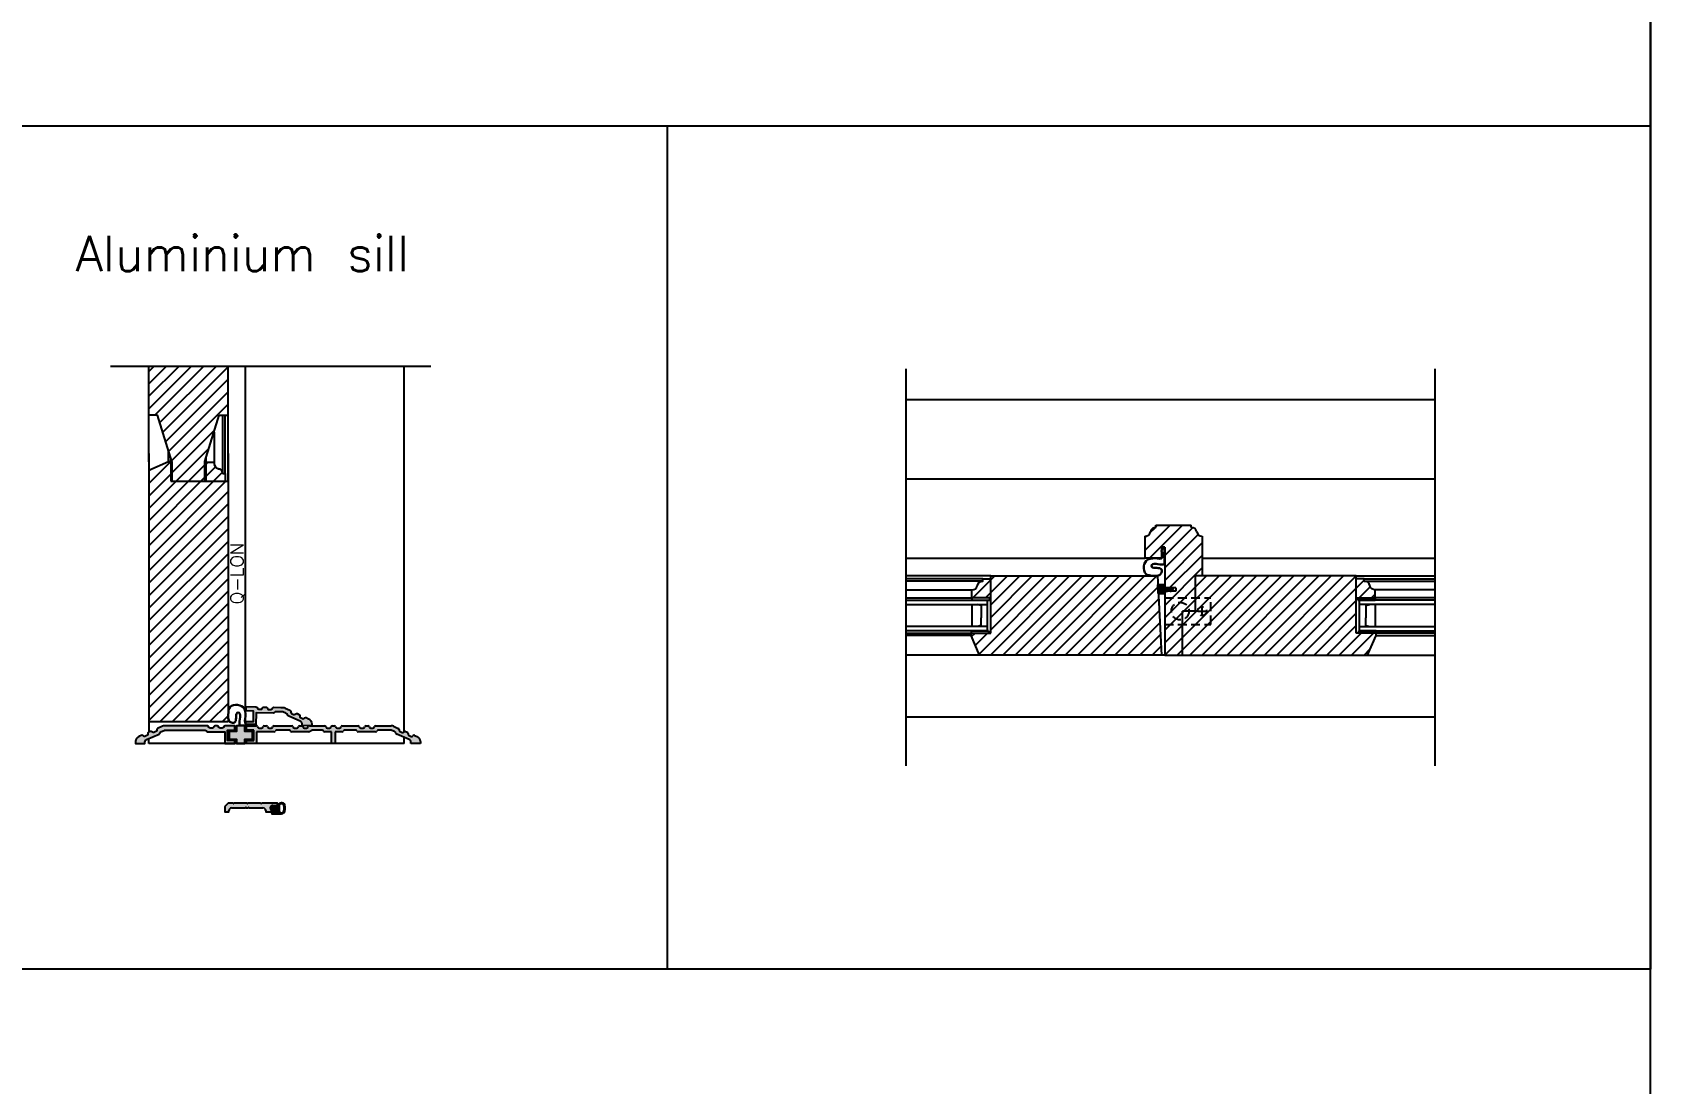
# Model space of a CAD drawing. Header units: inches. Extents: x 1985 to 11287, y 379 to 4336.
# Drawn here: x 7639.81 to 7685.75, y 4063.91 to 4093.73 of the extents above; entities that cross this region are included whole.
import ezdxf

# ---------------------------------------------------------------- set-up
doc = ezdxf.new("R2010")
doc.units = ezdxf.units.IN
doc.header["$MEASUREMENT"] = 0
doc.linetypes.add('HIDDEN', pattern=[0.375, 0.25, -0.125])
doc.layers.get('0').update_dxf_attribs({"linetype": 'CONTINUOUS'})
for name, color, linetype in [('alum. sill 99', 1, 'CONTINUOUS'), ('DES', 7, 'CONTINUOUS'), ('detail 99', 30, 'CONTINUOUS'), ('glass 99', 6, 'CONTINUOUS'), ('glazing tape 99', 7, 'CONTINUOUS'), ('hardware 99', 94, 'CONTINUOUS'), ('hatch 99', 1, 'CONTINUOUS'), ('separation 99', 3, 'CONTINUOUS'), ('weatherstripping 99', 5, 'CONTINUOUS'), ('wood detail 99', 7, 'CONTINUOUS')]:
    doc.layers.add(name, color=color, linetype=linetype)
doc.styles.get("Standard").update_dxf_attribs({"font": 'txt.shx', "width": 0.8})
pattern_1 = [(45, (3330.23896, -147.57326), (-0.176776695, 0.176776695), [])]

# ---------------------------------------------------------------- blocks, each defined once
blk = doc.blocks.new('*X925')
at = {"color": 0}
for p, q in [((6.5, 7.65), (6.5, 7.65)), ((6.5125, 7.675), (6.5125, 7.675)), ((6.5125, 7.625), (6.5125, 7.625)), ((6.5125, 7.525), (6.5125, 7.525)), ((6.525, 7.7), (6.525, 7.7)), ((6.525, 7.65), (6.525, 7.65)), ((6.5375, 7.675), (6.5375, 7.675)), ((6.5375, 7.625), (6.5375, 7.625)), ((6.5375, 7.525), (6.5375, 7.525)), ((6.55, 7.7), (6.55, 7.7)), ((6.55, 7.65), (6.55, 7.65)), ((6.5625, 7.675), (6.5625, 7.675)), ((6.5625, 7.625), (6.5625, 7.625)), ((6.5625, 7.525), (6.5625, 7.525)), ((6.575, 7.7), (6.575, 7.7)), ((6.575, 7.65), (6.575, 7.65)), ((6.5875, 7.675), (6.5875, 7.675)), ((6.5875, 7.625), (6.5875, 7.625)), ((6.5875, 7.525), (6.5875, 7.525)), ((6.6, 7.7), (6.6, 7.7)), ((6.6, 7.65), (6.6, 7.65)), ((6.6125, 7.675), (6.6125, 7.675)), ((6.6125, 7.625), (6.6125, 7.625)), ((6.6125, 7.525), (6.6125, 7.525)), ((6.625, 7.65), (6.625, 7.65)), ((6.6375, 7.675), (6.6375, 7.675)), ((6.6375, 7.525), (6.6375, 7.525)), ((6.65, 7.65), (6.65, 7.65)), ((6.6625, 7.675), (6.6625, 7.675)), ((6.6625, 7.525), (6.6625, 7.525)), ((6.675, 7.7), (6.675, 7.7)), ((6.675, 7.65), (6.675, 7.65)), ((6.6875, 7.725), (6.6875, 7.725)), ((6.6875, 7.675), (6.6875, 7.675)), ((6.6875, 7.625), (6.6875, 7.625)), ((6.6875, 7.525), (6.6875, 7.525)), ((6.7, 7.75), (6.7, 7.75)), ((6.7, 7.7), (6.7, 7.7)), ((6.7, 7.65), (6.7, 7.65)), ((6.7, 7.6), (6.7, 7.6)), ((6.7, 7.55), (6.7, 7.55)), ((6.7125, 7.725), (6.7125, 7.725)), ((6.7125, 7.675), (6.7125, 7.675)), ((6.7125, 7.625), (6.7125, 7.625)), ((6.7125, 7.575), (6.7125, 7.575)), ((6.7125, 7.525), (6.7125, 7.525)), ((6.725, 7.75), (6.725, 7.75)), ((6.725, 7.55), (6.725, 7.55)), ((6.7375, 7.775), (6.7375, 7.775)), ((6.7375, 7.525), (6.7375, 7.525)), ((6.75, 7.8), (6.75, 7.8)), ((6.7625, 7.525), (6.7625, 7.525)), ((6.775, 7.8), (6.775, 7.8)), ((6.7875, 7.525), (6.7875, 7.525)), ((6.8, 7.8), (6.8, 7.8)), ((6.8125, 7.775), (6.8125, 7.775)), ((6.8125, 7.525), (6.8125, 7.525)), ((6.825, 7.55), (6.825, 7.55)), ((6.8375, 7.775), (6.8375, 7.775)), ((6.85, 7.75), (6.85, 7.75)), ((6.85, 7.55), (6.85, 7.55)), ((6.8625, 7.725), (6.8625, 7.725)), ((6.8625, 7.675), (6.8625, 7.675)), ((6.8625, 7.625), (6.8625, 7.625)), ((6.8625, 7.575), (6.8625, 7.575)), ((6.875, 7.7), (6.875, 7.7)), ((6.875, 7.65), (6.875, 7.65)), ((6.875, 7.6), (6.875, 7.6))]:
    blk.add_line(p, q, dxfattribs=at)
blk = doc.blocks.new('Vinyl')
at = {"layer": 'DES'}
for p, q in [((0.056, 0.056), (0.111, 0.056)), ((0.208, 0.086), (0.196, 0.058)), ((0.227, 0.049), (0.227, -0.062)), ((0.359, 0.049), (0.359, -0.062)), ((0.386, 0.049), (0.386, -0.062)), ((0.016, -0.138), (0.016, -0.145)), ((0.026, -0.128), (0.17, -0.128)), ((0.026, -0.155), (0.293, -0.155)), ((0.056, -0.056), (0.111, -0.056)), ((0.2, -0.079), (0.2, -0.098))]:
    blk.add_line(p, q, dxfattribs=at)
for centre, radius, start, end in [((0.056, 0), 0.0565, 90, 270), ((0.111, 0.047), 0.01, 14.078, 90), ((0.147, 0.056), 0.027, 194.078, 252.4398), ((0.15, 0.079), 0.05, 257.1193, 336.4036), ((0.293, 0.049), 0.093, 0, 156.4036), ((0.293, 0.049), 0.066, 0, 180), ((0.026, -0.138), 0.01, 90, 180), ((0.026, -0.145), 0.01, 180, 270), ((0.111, -0.046), 0.01, 270, 345.922), ((0.147, -0.055), 0.027, 87.3026, 165.922), ((0.15, -0.079), 0.05, 0, 91.9821), ((0.17, -0.098), 0.03, 270, 0), ((0.293, -0.062), 0.066, 180, 0), ((0.293, -0.062), 0.093, 270, 0)]:
    blk.add_arc(centre, radius, start, end, dxfattribs=at)
blk.add_blockref('*X925', (-6.491, -7.667), dxfattribs=at)
blk = doc.blocks.new('17V')
at = {"layer": 'alum. sill 99'}
blk.add_hatch(color=256, dxfattribs=at).paths.add_polyline_path([(1.027, 0.114, -0.414214), (1.105, 0.035), (1.105, 0.01, 0.414214), (1.115, 0), (1.43, 0, 0.414214), (1.44, 0.01), (1.44, 0.039, 0.198912), (1.437, 0.046), (1.417, 0.065, 0.668179), (1.4, 0.058), (1.4, 0.039), (1.303, 0.039, -1), (1.303, 0.183), (1.4, 0.183), (1.4, 0.164, 0.668179), (1.417, 0.157), (1.437, 0.177, 0.198912), (1.44, 0.184), (1.44, 0.24, 0.414214), (1.43, 0.25), (0.998, 0.25, 0.198912), (0.991, 0.247), (0.981, 0.237, -0.414214), (0.97, 0.237), (0.96, 0.247, 0.198912), (0.953, 0.25), (0.604, 0.25, 0.198912), (0.598, 0.247), (0.588, 0.237, -0.414214), (0.577, 0.237), (0.567, 0.247, 0.198912), (0.56, 0.25), (0.211, 0.25, 0.198912), (0.204, 0.247), (0.194, 0.237, -0.414214), (0.183, 0.237), (0.173, 0.247, 0.198912), (0.167, 0.25), (0.043, 0.25, 0.198912), (0.036, 0.247), (-0.056, 0.155, 0.198912), (-0.059, 0.148), (-0.059, 0.01, 0.414214), (-0.049, 0), (0.049, 0, 0.414214), (0.059, 0.01), (0.059, 0.035, -0.414214), (0.138, 0.114), (0.528, 0.114, 0.341999), (0.535, 0.12, -0.774597), (0.55, 0.12, 0.341999), (0.558, 0.114), (0.606, 0.114, 0.341999), (0.614, 0.12, -0.774597), (0.629, 0.12, 0.341999), (0.637, 0.114)])
at = {"layer": 'weatherstripping 99'}
h = blk.add_hatch(color=256, dxfattribs=at)
h.paths.add_polyline_path([(1.456, 0.029), (1.456, 0.008, -0.414214), (1.425, -0.023), (1.274, -0.023, 0.414214), (1.263, -0.034), (1.263, -0.041, 0.414214), (1.274, -0.052), (1.554, -0.052, 0.414214), (1.651, 0.046), (1.651, 0.162, 0.812704), (1.464, 0.201), (1.452, 0.172, -0.360438), (1.392, 0.142, -0.260302), (1.373, 0.162, 0.343947), (1.363, 0.17), (1.306, 0.17, 1), (1.306, 0.052), (1.363, 0.052, 0.343947), (1.373, 0.06, -0.357163), (1.402, 0.081, -0.424383)])
h.paths.add_polyline_path([(1.484, 0.162, -1), (1.623, 0.162), (1.623, 0.046, -1), (1.484, 0.046)], flags=16)
at = {"layer": 'alum. sill 99'}
for p, q in [((-0.059, 0.148), (-0.059, 0.01)), ((0.036, 0.247), (-0.056, 0.155)), ((0.036, 0.247), (-0.056, 0.155)), ((-0.049, 0), (0.049, 0)), ((0.167, 0.25), (0.043, 0.25)), ((0.059, 0.01), (0.059, 0.035)), ((0.059, 0.01), (0.059, 0.035)), ((0.138, 0.114), (0.527, 0.114)), ((0.183, 0.237), (0.173, 0.247)), ((0.204, 0.247), (0.194, 0.237)), ((0.56, 0.25), (0.211, 0.25)), ((0.559, 0.114), (0.606, 0.114)), ((0.577, 0.237), (0.567, 0.247)), ((0.577, 0.237), (0.567, 0.247)), ((0.598, 0.247), (0.588, 0.237)), ((0.953, 0.25), (0.604, 0.25)), ((0.637, 0.114), (1.026, 0.114)), ((0.97, 0.237), (0.96, 0.247)), ((0.991, 0.247), (0.981, 0.237)), ((0.991, 0.247), (0.981, 0.237)), ((1.43, 0.25), (0.998, 0.25)), ((1.43, 0.25), (0.998, 0.25)), ((1.105, 0.035), (1.105, 0.01)), ((1.115, 0), (1.43, 0)), ((1.303, 0.183), (1.4, 0.183)), ((1.4, 0.039), (1.303, 0.039)), ((1.4, 0.183), (1.4, 0.164)), ((1.4, 0.058), (1.4, 0.039)), ((1.4, 0.058), (1.4, 0.039)), ((1.417, 0.157), (1.437, 0.177)), ((1.417, 0.157), (1.437, 0.177)), ((1.437, 0.046), (1.417, 0.065)), ((1.437, 0.046), (1.417, 0.065)), ((1.44, 0.184), (1.44, 0.24)), ((1.44, 0.184), (1.44, 0.24)), ((1.44, 0.01), (1.44, 0.038))]:
    blk.add_line(p, q, dxfattribs=at)
for centre, radius, start, end in [((-0.049, 0.148), 0.00984, 135, 180), ((-0.049, 0.01), 0.00983, 180, 270), ((0.043, 0.24), 0.00983, 90, 135), ((0.043, 0.24), 0.00983, 90, 135), ((0.049, 0.01), 0.00983, 270, 0), ((0.049, 0.01), 0.00983, 270, 0), ((0.138, 0.035), 0.0787, 90, 180), ((0.167, 0.24), 0.00983, 45, 90), ((0.189, 0.243), 0.00787, 225, 315), ((0.211, 0.24), 0.00983, 90, 135), ((0.528, 0.122), 0.00787, 270, 345.5225), ((0.543, 0.118), 0.00787, 14.4775, 165.5225), ((0.543, 0.118), 0.00787, 14.4775, 165.5225), ((0.558, 0.122), 0.00787, 194.4775, 270), ((0.558, 0.122), 0.00787, 194.4775, 270), ((0.56, 0.24), 0.00984, 45, 90), ((0.56, 0.24), 0.00984, 45, 90), ((0.582, 0.243), 0.00787, 225, 315), ((0.582, 0.243), 0.00787, 225, 315), ((0.604, 0.24), 0.00983, 90, 135), ((0.606, 0.122), 0.00787, 270, 345.5225), ((0.622, 0.118), 0.00787, 14.4775, 165.5225), ((0.637, 0.122), 0.00787, 194.4775, 270), ((0.637, 0.122), 0.00787, 194.4775, 270), ((0.953, 0.24), 0.00983, 45, 90), ((0.976, 0.243), 0.00787, 225, 315), ((0.976, 0.243), 0.00787, 225, 315), ((0.998, 0.24), 0.00983, 90, 135), ((0.998, 0.24), 0.00983, 90, 135), ((1.027, 0.035), 0.0787, 0, 90), ((1.115, 0.01), 0.00983, 180, 270), ((1.303, 0.111), 0.0718, 90, 270), ((1.41, 0.164), 0.00983, 180, 315), ((1.41, 0.164), 0.00983, 180, 315), ((1.41, 0.058), 0.00983, 45, 180), ((1.41, 0.058), 0.00983, 45, 180), ((1.43, 0.24), 0.00983, 0, 90), ((1.43, 0.01), 0.00983, 270, 0), ((1.43, 0.184), 0.00983, 315, 0), ((1.43, 0.039), 0.00984, 0, 45)]:
    blk.add_arc(centre, radius, start, end, dxfattribs=at)
at = {"layer": 'weatherstripping 99', "color": 5, "lineweight": 30, "xscale": 1.047742948815361, "yscale": 1.047742948815361, "zscale": 1.047742948815361}
blk.add_blockref('Vinyl', (1.247, 0.111), dxfattribs=at)

msp = doc.modelspace()

# ---------------------------------------------------------------- hatches: boundary and pattern name
at = {"layer": 'alum. sill 99'}
h = msp.add_hatch(color=256, dxfattribs=at)
edge = h.paths.add_edge_path()
edge.add_arc((7646.924537, 4074.41284), 0.03937, 65.195431, 88.5354001, ccw=False)
edge.add_line((7646.941054, 4074.448578), (7647.012958, 4074.415347))
edge.add_arc((7646.979925, 4074.343871), 0.07874, 17.8932972, 65.195431, ccw=False)
edge.add_line((7647.054856, 4074.368063), (7647.057061, 4074.361233))
edge.add_arc((7647.094527, 4074.37333), 0.03937, 197.8932972, 245.195431)
edge.add_line((7647.07801, 4074.337592), (7647.429625, 4074.175089))
edge.add_arc((7647.396591, 4074.103613), 0.07874, -1.4645999, 65.195431, ccw=False)
edge.add_line((7647.475306, 4074.101601), (7647.474293, 4074.061993))
edge.add_line((7647.474293, 4074.061993), (7647.743191, 4074.055118))
edge.add_line((7647.743191, 4074.055118), (7647.744569, 4074.109017))
edge.add_arc((7647.58714, 4074.113043), 0.15748, 358.5354001, 425.195431)
edge.add_line((7647.653207, 4074.255994), (7647.583751, 4074.288094))
edge.add_arc((7647.567234, 4074.252356), 0.03937, 65.195431, 128.7122631)
edge.add_line((7647.542612, 4074.283077), (7647.523621, 4074.267855))
edge.add_arc((7647.498998, 4074.298575), 0.03937, 245.195431, 308.7122631, ccw=False)
edge.add_line((7647.482481, 4074.262837), (7647.426399, 4074.288757))
edge.add_arc((7647.442915, 4074.324495), 0.03937, 181.678599, 245.195431, ccw=False)
edge.add_line((7647.403562, 4074.323342), (7647.402849, 4074.34767))
edge.add_arc((7647.363496, 4074.346516), 0.03937, 1.678599, 65.195431)
edge.add_line((7647.380013, 4074.382254), (7647.329636, 4074.405536))
edge.add_arc((7647.31312, 4074.369798), 0.03937, 65.195431, 128.7122631)
edge.add_line((7647.288497, 4074.400519), (7647.269506, 4074.385297))
edge.add_arc((7647.244884, 4074.416017), 0.03937, 245.195431, 308.7122631, ccw=False)
edge.add_line((7647.228367, 4074.380279), (7647.172284, 4074.406199))
edge.add_arc((7647.188801, 4074.441937), 0.03937, 181.678599, 245.195431, ccw=False)
edge.add_line((7647.149447, 4074.440784), (7647.148734, 4074.465112))
edge.add_arc((7647.109381, 4074.463958), 0.03937, 1.678599, 65.195431)
edge.add_line((7647.125898, 4074.499696), (7646.991959, 4074.561598))
edge.add_arc((7646.925892, 4074.418646), 0.15748, 65.195431, 88.5354001)
edge.add_line((7646.929917, 4074.576075), (7646.869379, 4074.577623))
edge.add_line((7646.869379, 4074.577623), (7646.665176, 4074.582844))
edge.add_arc((7646.66417, 4074.543487), 0.03937, 88.5354001, 152.0522322)
edge.add_line((7646.629391, 4074.561938), (7646.617984, 4074.540438))
edge.add_arc((7646.583206, 4074.558889), 0.03937, 268.5354001, 332.0522322, ccw=False)
edge.add_line((7646.5822, 4074.519532), (7646.520437, 4074.521111))
edge.add_arc((7646.521443, 4074.560469), 0.03937, 205.0185681, 268.5354001, ccw=False)
edge.add_line((7646.485767, 4074.543818), (7646.475474, 4074.565873))
edge.add_arc((7646.439798, 4074.549223), 0.03937, 25.0185681, 88.5354001)
edge.add_line((7646.440805, 4074.58858), (7646.385327, 4074.589999))
edge.add_arc((7646.38432, 4074.550642), 0.03937, 88.5354001, 152.0522322)
edge.add_line((7646.349542, 4074.569093), (7646.338135, 4074.547593))
edge.add_arc((7646.303356, 4074.566044), 0.03937, 268.5354001, 332.0522322, ccw=False)
edge.add_line((7646.30235, 4074.526687), (7646.240588, 4074.528266))
edge.add_arc((7646.241594, 4074.567624), 0.03937, 205.0185681, 268.5354001, ccw=False)
edge.add_line((7646.205918, 4074.550974), (7646.195625, 4074.573028))
edge.add_arc((7646.159949, 4074.556378), 0.03937, 25.0185681, 88.5354001)
edge.add_line((7646.160955, 4074.595736), (7645.882567, 4074.602853))
edge.add_line((7645.882567, 4074.602853), (7645.879399, 4074.478945))
edge.add_line((7645.879399, 4074.478945), (7646.094099, 4074.473455))
edge.add_line((7646.094099, 4074.473455), (7646.086532, 4074.177468))
edge.add_line((7646.086532, 4074.177468), (7645.871831, 4074.182957))
edge.add_line((7645.871831, 4074.182957), (7645.870004, 4074.111488))
edge.add_spline(control_points=[(7645.870004, 4074.111488), (7645.873434, 4074.108184), (7645.877307, 4074.105244), (7645.881662, 4074.102713)], knot_values=[0.337727975, 0.337727975, 0.337727975, 0.337727975, 0.34922858, 0.34922858, 0.34922858, 0.34922858], degree=3, periodic=0)
edge.add_line((7645.881662, 4074.102713), (7646.058516, 4074.098191))
edge.add_spline(control_points=[(7646.058516, 4074.098191), (7646.070097, 4074.099148), (7646.082673, 4074.098969), (7646.09587, 4074.097236)], knot_values=[0.10598341, 0.10598341, 0.10598341, 0.10598341, 0.15926704, 0.15926704, 0.15926704, 0.15926704], degree=3, periodic=0)
edge.add_line((7646.09587, 4074.097236), (7646.154774, 4074.09573))
edge.add_line((7646.154774, 4074.09573), (7646.163279, 4074.428382))
edge.add_line((7646.163279, 4074.428382), (7646.654303, 4074.415828))
edge.add_arc((7646.65531, 4074.455185), 0.03937, 268.5354001, 331.7781679)
edge.add_arc((7646.724689, 4074.41795), 0.03937, 88.5354001, 151.7781679, ccw=False)
edge.add_line((7646.725696, 4074.457307), (7646.866211, 4074.453714))
edge.add_line((7646.866211, 4074.453714), (7646.925543, 4074.452197))
for points in [[(7645.563235, 4074.055673), (7645.284756, 4074.055673, 0.284465199), (7645.249517, 4074.03386), (7645.238664, 4074.012075, -0.284465199), (7645.203425, 4073.990262), (7645.141642, 4073.990262, -0.284465199), (7645.106403, 4074.012075), (7645.09555, 4074.03386, 0.284465199), (7645.060311, 4074.055673), (7645.004815, 4074.055673, 0.284465199), (7644.969576, 4074.03386), (7644.958723, 4074.012075, -0.284465199), (7644.923484, 4073.990262), (7644.861701, 4073.990262, -0.284465199), (7644.826462, 4074.012075), (7644.815609, 4074.03386, 0.284595791), (7644.780351, 4074.055673), (7643.627322, 4074.055116), (7643.566764, 4074.055116, 0.102193366), (7643.504372, 4074.04223), (7643.368895, 4073.983772, 0.284465199), (7643.345182, 4073.949782), (7643.343847, 4073.92548, -0.284465199), (7643.320134, 4073.89149), (7643.263407, 4073.867013, -0.284465199), (7643.22241, 4073.87308), (7643.203814, 4073.888782, 0.284465199), (7643.162816, 4073.89485), (7643.111861, 4073.872863, 0.284465199), (7643.088148, 4073.838873), (7643.086814, 4073.814571, -0.284465199), (7643.063101, 4073.780582), (7643.006374, 4073.756104, -0.284465199), (7642.965376, 4073.762172), (7642.94678, 4073.777874, 0.284465199), (7642.905783, 4073.783941), (7642.835529, 4073.753627, 0.299348798), (7642.74044, 4073.609033), (7642.74044, 4073.555116), (7643.009426, 4073.555116), (7643.009426, 4073.594737, -0.299348798), (7643.056971, 4073.667033), (7643.412623, 4073.820496, 0.225959718), (7643.435103, 4073.845812, -0.225265301), (7643.479642, 4073.896563), (7643.552372, 4073.927946, -0.102193366), (7643.56797, 4073.931167), (7643.627322, 4073.931167), (7644.716642, 4073.931724, -0.283311176), (7644.751816, 4073.910079, 0.28317304), (7644.786971, 4073.888434), (7645.278156, 4073.888434), (7645.278156, 4073.555673), (7645.563235, 4073.555673), (7645.563235, 4073.63564), (7645.348464, 4073.63564), (7645.348464, 4073.931724), (7645.563235, 4073.931724)], [(7646.063688, 4073.892354), (7645.848917, 4073.892354), (7645.848917, 4074.055673), (7645.756461, 4074.055673), (7645.612697, 4074.055673), (7645.612697, 4073.892354), (7645.397927, 4073.892354), (7645.397927, 4073.67501), (7645.612697, 4073.67501), (7645.612697, 4073.555673), (7645.848917, 4073.555673), (7645.848917, 4073.67501), (7646.063688, 4073.67501)], [(7648.188296, 4073.989704, -0.284465199), (7648.153057, 4074.011518), (7648.142203, 4074.033303, 0.284465199), (7648.106965, 4074.055116), (7647.911099, 4074.055116), (7647.678577, 4074.055116, 0.284465199), (7647.643338, 4074.033303), (7647.632485, 4074.011518, -0.284465199), (7647.597246, 4073.989704), (7647.535463, 4073.989704, -0.284465199), (7647.500224, 4074.011518), (7647.489371, 4074.033303, 0.284465199), (7647.454132, 4074.055116), (7647.398636, 4074.055116, 0.284465199), (7647.363397, 4074.033303), (7647.352544, 4074.011518, -0.284465199), (7647.317305, 4073.989704), (7647.255522, 4073.989704, -0.284465199), (7647.220283, 4074.011518), (7647.20943, 4074.033303, 0.284465199), (7647.174191, 4074.055116), (7646.677752, 4074.055116, 0.284465199), (7646.642514, 4074.033303), (7646.63166, 4074.011518, -0.284465199), (7646.596421, 4073.989704), (7646.534639, 4073.989704, -0.284465199), (7646.4994, 4074.011518), (7646.488546, 4074.033303, 0.284465199), (7646.453308, 4074.055116), (7646.397812, 4074.055116, 0.284465199), (7646.362573, 4074.033303), (7646.351719, 4074.011518, -0.284465199), (7646.316481, 4073.989704), (7646.254698, 4073.989704, -0.284465199), (7646.219459, 4074.011518), (7646.208606, 4074.033303, 0.284465199), (7646.173367, 4074.055116, 0.042135667), (7646.166766, 4074.055673), (7645.888288, 4074.055673), (7645.888288, 4073.931724), (7646.103058, 4073.931724), (7646.103058, 4073.63564), (7645.888288, 4073.63564), (7645.888288, 4073.555673), (7646.173367, 4073.555673), (7646.173367, 4073.887877), (7646.671152, 4073.887877, 0.28317304), (7646.706307, 4073.909522, -0.28317304), (7646.741461, 4073.931167), (7647.110483, 4073.931167, -0.28317304), (7647.145637, 4073.909522, 0.28317304), (7647.180791, 4073.887877), (7647.649679, 4073.887877, 0.138856569), (7647.690963, 4073.899567), (7647.723299, 4073.919477, -0.138856569), (7647.764582, 4073.931167), (7647.924296, 4073.931167), (7648.043256, 4073.931167, -0.28317304), (7648.078411, 4073.909522, 0.28317304), (7648.113565, 4073.887877), (7648.305867, 4073.887877), (7648.305867, 4073.555116), (7648.412448, 4073.555116), (7648.412448, 4073.887877), (7648.60475, 4073.887877, 0.28317304), (7648.639904, 4073.909522, -0.28317304), (7648.675059, 4073.931167), (7648.995552, 4073.931167, -0.28317304), (7649.030706, 4073.909522, 0.28317304), (7649.06586, 4073.887877), (7649.557046, 4073.887877, 0.28317304), (7649.5922, 4073.909522, -0.28317304), (7649.627354, 4073.931167), (7650.002203, 4073.931167, -0.102193366), (7650.017801, 4073.927946), (7650.090532, 4073.896563, -0.20937602), (7650.133625, 4073.850366), (7650.136003, 4073.843595, 0.20937602), (7650.15755, 4073.820496), (7650.513203, 4073.667033, -0.299348798), (7650.560747, 4073.594737), (7650.560747, 4073.555116), (7650.829733, 4073.555116), (7650.829733, 4073.609033, 0.299348798), (7650.734644, 4073.753627), (7650.66439, 4073.783941, 0.284465199), (7650.623393, 4073.777874), (7650.604797, 4073.762172, -0.284465199), (7650.563799, 4073.756104), (7650.507072, 4073.780582, -0.284465199), (7650.483359, 4073.814571), (7650.482025, 4073.838873, 0.284465199), (7650.458312, 4073.872863), (7650.407357, 4073.89485, 0.284465199), (7650.36636, 4073.888782), (7650.347764, 4073.87308, -0.284465199), (7650.306766, 4073.867013), (7650.250039, 4073.89149, -0.284465199), (7650.226326, 4073.92548), (7650.224992, 4073.949782, 0.284465199), (7650.201279, 4073.983772), (7650.065801, 4074.04223, 0.102193366), (7650.003409, 4074.055116), (7649.563646, 4074.055116, 0.284465199), (7649.528407, 4074.033303), (7649.517554, 4074.011518, -0.284465199), (7649.482315, 4073.989704), (7649.420532, 4073.989704, -0.284465199), (7649.385293, 4074.011518), (7649.37444, 4074.033303, 0.284465199), (7649.339201, 4074.055116), (7649.283705, 4074.055116, 0.284465199), (7649.248466, 4074.033303), (7649.237613, 4074.011518, -0.284465199), (7649.202374, 4073.989704), (7649.140591, 4073.989704, -0.284465199), (7649.105352, 4074.011518), (7649.094499, 4074.033303, 0.284465199), (7649.05926, 4074.055116), (7648.61135, 4074.055116, 0.284465199), (7648.576112, 4074.033303), (7648.565258, 4074.011518, -0.284465199), (7648.530019, 4073.989704), (7648.468237, 4073.989704, -0.284465199), (7648.432998, 4074.011518), (7648.422144, 4074.033303, 0.284465199), (7648.386906, 4074.055116), (7648.331409, 4074.055116, 0.284465199), (7648.296171, 4074.033303), (7648.285317, 4074.011518, -0.284465199), (7648.250078, 4073.989704)]]:
    msp.add_hatch(color=256, dxfattribs=at).paths.add_polyline_path(points)
at = {"layer": 'glazing tape 99'}
h = msp.add_hatch(color=7, dxfattribs=at)
h.paths.add_polyline_path([(7644.711906, 4080.992558), (7644.743206, 4080.992558), (7644.743206, 4081.531572), (7644.711906, 4081.531572)])
h.paths.add_polyline_path([(7643.743206, 4080.992558), (7643.774506, 4080.992558), (7643.774506, 4081.555072), (7643.743206, 4081.555072)])
h = msp.add_hatch(color=7, dxfattribs=at)
h.paths.add_polyline_path([(7666.982733, 4077.62289), (7666.982733, 4077.68539), (7666.482733, 4077.68539), (7666.482733, 4077.62289)])
h.paths.add_polyline_path([(7666.959233, 4076.68539), (7666.959233, 4076.74789), (7666.459233, 4076.74789), (7666.459233, 4076.68539)])
h = msp.add_hatch(color=7, dxfattribs=at)
h.paths.add_polyline_path([(7677.435657, 4077.685386), (7677.435657, 4077.622886), (7677.935657, 4077.622886), (7677.935657, 4077.685386)])
h.paths.add_polyline_path([(7677.459157, 4076.747886), (7677.459157, 4076.685386), (7677.959157, 4076.685386), (7677.959157, 4076.747886)])
at = {"layer": 'hatch 99'}
h = msp.add_hatch(dxfattribs=at)
h.set_pattern_fill('ANSI31', color=256, scale=2, style=0)
h.set_pattern_definition([(45, (3330.23896, -151.33997), (-0.176776695, 0.176776695), [])])
h.paths.add_polyline_path([(7645.368206, 4080.94876), (7645.368206, 4080.992558), (7643.743206, 4080.992558), (7643.743206, 4081.555072), (7643.680706, 4081.555072), (7643.118206, 4081.314001), (7643.118206, 4080.073292), (7643.118206, 4074.180116), (7645.368206, 4074.180116)])
h.paths.add_polyline_path([(7645.282206, 4081.215772), (7645.219706, 4081.215772), (7645.219706, 4081.222462, 0.396713131), (7645.094706, 4081.348522, -0.33870461), (7644.969706, 4081.531572), (7644.743206, 4081.531572), (7644.743206, 4080.992558), (7645.282206, 4080.992558)], flags=17)
h.paths.add_polyline_path([(7645.118206, 4082.867572), (7645.368206, 4082.867572), (7645.368206, 4084.263835), (7643.118206, 4084.263835), (7643.118206, 4082.867572), (7643.368206, 4082.867572), (7643.774506, 4081.555072), (7643.774506, 4080.992558), (7644.711906, 4080.992558), (7644.711906, 4081.555072), (7644.743206, 4081.656183)])
h = msp.add_hatch(dxfattribs=at)
h.set_pattern_fill('ANSI31', color=256, scale=2, style=0)
h.set_pattern_definition(pattern_1)
h.paths.add_polyline_path([(7673.021694, 4079.435386, -0.375199902), (7672.865444, 4079.560386, 0.375199902), (7672.709194, 4079.685386), (7672.709194, 4079.747886), (7671.709196, 4079.747886), (7671.709196, 4079.685386, 0.375199902), (7671.552946, 4079.560386, -0.375199902), (7671.396696, 4079.435386), (7671.396696, 4078.810386), (7671.865526, 4078.810386), (7671.865526, 4079.12285), (7671.959088, 4079.12285), (7671.959088, 4078.060375), (7671.95921, 4078.060375), (7671.959192, 4077.966875), (7672.211034, 4077.966875), (7672.271688, 4077.966875), (7672.271688, 4077.872875), (7671.959174, 4077.872875), (7671.959161, 4077.810375), (7671.959088, 4076.060386), (7671.959195, 4076.060386), (7672.459195, 4076.060386), (7672.459195, 4077.310386), (7672.834195, 4077.310386), (7672.834195, 4078.310386), (7673.021694, 4078.310386)])
h.paths.add_polyline_path([(7677.396643, 4078.310386), (7672.834195, 4078.310386), (7672.834195, 4077.310386), (7672.459195, 4077.310386), (7672.459195, 4076.060386), (7677.718086, 4076.060386), (7677.959157, 4076.622886), (7677.959157, 4076.685386), (7677.396643, 4076.685386)])
h.paths.add_polyline_path([(7677.935657, 4077.911886, -0.375199902), (7677.779407, 4078.036886, 0.350781059), (7677.63628, 4078.161886), (7677.623157, 4078.161886), (7677.623157, 4078.224386), (7677.396643, 4078.224386), (7677.396643, 4077.685386), (7677.935657, 4077.685386)], flags=17)
h = msp.add_hatch(dxfattribs=at)
h.set_pattern_fill('ANSI31', color=256, scale=2, style=0)
h.set_pattern_definition(pattern_1)
h.paths.add_polyline_path([(7671.775119, 4077.810375), (7671.773748, 4077.810375), (7671.760646, 4078.060375), (7671.749334, 4078.310383), (7667.021747, 4078.31039), (7667.021747, 4076.68539), (7666.459233, 4076.68539), (7666.459233, 4076.62289), (7666.700307, 4076.060383), (7671.865361, 4076.060386)])
h.paths.add_polyline_path([(7667.021747, 4078.22439), (7666.795233, 4078.22439), (7666.795233, 4078.16189), (7666.782111, 4078.16189, 0.350781059), (7666.638983, 4078.03689, -0.375199902), (7666.482733, 4077.91189), (7666.482733, 4077.68539), (7667.021747, 4077.68539)], flags=17)
at = {"layer": 'weatherstripping 99', "lineweight": 30}
h = msp.add_hatch(dxfattribs=at)
h.set_pattern_fill('ANSI36', color=5, scale=0.125, angle=315, style=0)
h.set_pattern_definition([(180, (7484.135779, 5668.032327), (-0.02734375, -0.015625), [0.0390625, -0.0078125, 0, -0.0078125])])
h.paths.add_polyline_path([(7671.773748, 4077.810375), (7671.928188, 4077.810375), (7671.928188, 4078.060375), (7671.760646, 4078.060375)])
msp.add_hatch(color=5, dxfattribs=at).paths.add_polyline_path([(7671.928188, 4077.810375), (7671.959161, 4077.810375), (7671.95918, 4077.905896), (7671.99277, 4077.935623), (7672.052564, 4077.935623), (7672.009027, 4077.873375), (7672.037324, 4077.873375), (7672.080861, 4077.935623), (7672.159749, 4077.935623), (7672.116213, 4077.873375), (7672.14451, 4077.873375), (7672.211034, 4077.952123), (7672.211034, 4077.966875), (7671.959192, 4077.966875), (7671.95921, 4078.060375), (7671.928188, 4078.060375)])

# ---------------------------------------------------------------- linework, layer by layer
at = {"layer": 'alum. sill 99'}
for p, q in [((7645.888288, 4073.931724), (7645.888288, 4074.055673)), ((7645.888288, 4074.055673), (7646.166766, 4074.055673)), ((7646.103058, 4073.931724), (7645.888288, 4073.931724)), ((7646.103058, 4073.63564), (7646.103058, 4073.931724)), ((7646.208606, 4074.033303), (7646.219459, 4074.011518)), ((7646.254698, 4073.989704), (7646.316481, 4073.989704)), ((7646.351719, 4074.011518), (7646.362573, 4074.033303)), ((7646.397812, 4074.055116), (7646.453308, 4074.055116)), ((7646.488546, 4074.033303), (7646.4994, 4074.011518)), ((7646.534639, 4073.989704), (7646.596421, 4073.989704)), ((7646.63166, 4074.011518), (7646.642514, 4074.033303)), ((7646.677752, 4074.055116), (7647.174191, 4074.055116)), ((7647.110483, 4073.931167), (7646.741461, 4073.931167)), ((7647.20943, 4074.033303), (7647.220283, 4074.011518)), ((7647.255522, 4073.989704), (7647.317305, 4073.989704)), ((7647.352544, 4074.011518), (7647.363397, 4074.033303)), ((7647.398636, 4074.055116), (7647.454132, 4074.055116)), ((7647.489371, 4074.033303), (7647.500224, 4074.011518)), ((7647.535463, 4073.989704), (7647.597246, 4073.989704)), ((7647.632485, 4074.011518), (7647.643338, 4074.033303)), ((7647.678577, 4074.055116), (7647.911099, 4074.055116)), ((7647.723299, 4073.919477), (7647.690963, 4073.899567)), ((7647.924296, 4073.931167), (7647.764582, 4073.931167)), ((7647.911099, 4074.055116), (7648.106965, 4074.055116)), ((7648.043256, 4073.931167), (7647.924296, 4073.931167)), ((7648.142203, 4074.033303), (7648.153057, 4074.011518)), ((7648.188296, 4073.989704), (7648.250078, 4073.989704)), ((7648.285317, 4074.011518), (7648.296171, 4074.033303)), ((7648.331409, 4074.055116), (7648.386906, 4074.055116)), ((7648.422144, 4074.033303), (7648.432998, 4074.011518)), ((7648.468237, 4073.989704), (7648.530019, 4073.989704)), ((7648.565258, 4074.011518), (7648.576112, 4074.033303)), ((7648.61135, 4074.055116), (7649.05926, 4074.055116)), ((7648.995552, 4073.931167), (7648.675059, 4073.931167)), ((7649.094499, 4074.033303), (7649.105352, 4074.011518)), ((7649.140591, 4073.989704), (7649.202374, 4073.989704)), ((7649.237613, 4074.011518), (7649.248466, 4074.033303)), ((7649.283705, 4074.055116), (7649.339201, 4074.055116)), ((7649.37444, 4074.033303), (7649.385293, 4074.011518)), ((7649.420532, 4073.989704), (7649.482315, 4073.989704)), ((7649.517554, 4074.011518), (7649.528407, 4074.033303)), ((7649.563646, 4074.055116), (7650.003409, 4074.055116)), ((7650.002203, 4073.931167), (7649.627354, 4073.931167)), ((7650.090532, 4073.896563), (7650.017801, 4073.927946)), ((7650.065801, 4074.04223), (7650.201279, 4073.983772)), ((7650.224992, 4073.949782), (7650.226326, 4073.92548)), ((7645.888288, 4073.555673), (7645.888288, 4073.63564)), ((7645.888288, 4073.63564), (7646.103058, 4073.63564)), ((7646.173367, 4073.555673), (7645.888288, 4073.555673)), ((7646.173367, 4073.887877), (7646.173367, 4073.555673)), ((7646.671152, 4073.887877), (7646.173367, 4073.887877)), ((7647.649679, 4073.887877), (7647.180791, 4073.887877)), ((7648.305867, 4073.887877), (7648.113565, 4073.887877)), ((7648.305867, 4073.555116), (7648.305867, 4073.887877)), ((7648.412448, 4073.555116), (7648.305867, 4073.555116)), ((7648.60475, 4073.887877), (7648.412448, 4073.887877)), ((7648.412448, 4073.887877), (7648.412448, 4073.555116)), ((7649.557046, 4073.887877), (7649.06586, 4073.887877)), ((7650.136003, 4073.843595), (7650.133625, 4073.850366)), ((7650.513203, 4073.667033), (7650.15755, 4073.820496)), ((7650.250039, 4073.89149), (7650.306766, 4073.867013)), ((7650.347764, 4073.87308), (7650.36636, 4073.888782)), ((7650.407357, 4073.89485), (7650.458312, 4073.872863)), ((7650.482025, 4073.838873), (7650.483359, 4073.814571)), ((7650.507072, 4073.780582), (7650.563799, 4073.756104)), ((7650.560747, 4073.555116), (7650.560747, 4073.594737)), ((7650.829733, 4073.555116), (7650.560747, 4073.555116)), ((7650.604797, 4073.762172), (7650.623393, 4073.777874)), ((7650.66439, 4073.783941), (7650.734644, 4073.753627)), ((7650.829733, 4073.609033), (7650.829733, 4073.555116))]:
    msp.add_line(p, q, dxfattribs=at)
for points in [[(7646.869379, 4074.577623), (7646.929917, 4074.576075, -0.102193366), (7646.991959, 4074.561598), (7647.125898, 4074.499696, -0.284465199), (7647.148734, 4074.465112), (7647.149447, 4074.440784, 0.284465199), (7647.172284, 4074.406199), (7647.228367, 4074.380279, 0.284465199), (7647.269506, 4074.385297), (7647.288497, 4074.400519, -0.284465199), (7647.329636, 4074.405536), (7647.380013, 4074.382254, -0.284465199), (7647.402849, 4074.34767), (7647.403562, 4074.323342, 0.284465199), (7647.426399, 4074.288757), (7647.482481, 4074.262837, 0.284465199), (7647.523621, 4074.267855), (7647.542612, 4074.283077, -0.284465199), (7647.583751, 4074.288094), (7647.653207, 4074.255994, -0.299348798), (7647.744569, 4074.109017), (7647.743191, 4074.055118), (7647.474293, 4074.061993), (7647.475306, 4074.101601, 0.299348798), (7647.429625, 4074.175089), (7647.07801, 4074.337592, -0.20937602), (7647.057061, 4074.361233), (7647.054856, 4074.368063, 0.20937602), (7647.012958, 4074.415347), (7646.941054, 4074.448578, 0.102193366), (7646.925543, 4074.452197), (7646.866211, 4074.453714), (7646.725696, 4074.457307, 0.28317304), (7646.689999, 4074.436567, -0.28317304), (7646.654303, 4074.415828), (7646.163279, 4074.428382), (7646.154774, 4074.09573), (7645.869788, 4074.103017), (7645.871831, 4074.182957), (7646.086532, 4074.177468), (7646.094099, 4074.473455), (7645.879399, 4074.478945), (7645.882567, 4074.602853), (7646.160955, 4074.595736, -0.284465199), (7646.195625, 4074.573028), (7646.205918, 4074.550974, 0.284465199), (7646.240588, 4074.528266), (7646.30235, 4074.526687, 0.284465199), (7646.338135, 4074.547593), (7646.349542, 4074.569093, -0.284465199), (7646.385327, 4074.589999), (7646.440805, 4074.58858, -0.284465199), (7646.475474, 4074.565873), (7646.485767, 4074.543818, 0.284465199), (7646.520437, 4074.521111), (7646.5822, 4074.519532, 0.284465199), (7646.617984, 4074.540438), (7646.629391, 4074.561938, -0.284465199), (7646.665176, 4074.582844)], [(7643.627322, 4074.055116), (7643.566764, 4074.055116, 0.102193366), (7643.504372, 4074.04223), (7643.368895, 4073.983772, 0.284465199), (7643.345182, 4073.949782), (7643.343847, 4073.92548, -0.284465199), (7643.320134, 4073.89149), (7643.263407, 4073.867013, -0.284465199), (7643.22241, 4073.87308), (7643.203814, 4073.888782, 0.284465199), (7643.162816, 4073.89485), (7643.111861, 4073.872863, 0.284465199), (7643.088148, 4073.838873), (7643.086814, 4073.814571, -0.284465199), (7643.063101, 4073.780582), (7643.006374, 4073.756104, -0.284465199), (7642.965376, 4073.762172), (7642.94678, 4073.777874, 0.284465199), (7642.905783, 4073.783941), (7642.835529, 4073.753627, 0.299348798), (7642.74044, 4073.609033), (7642.74044, 4073.555116), (7643.009426, 4073.555116), (7643.009426, 4073.594737, -0.299348798), (7643.056971, 4073.667033), (7643.412623, 4073.820496, 0.20937602), (7643.43417, 4073.843595), (7643.436549, 4073.850366, -0.20937602), (7643.479642, 4073.896563), (7643.552372, 4073.927946, -0.102193366), (7643.56797, 4073.931167), (7643.627322, 4073.931167), (7644.716662, 4073.931724, -0.28317304), (7644.751816, 4073.910079, 0.28317304), (7644.786971, 4073.888434), (7645.278156, 4073.888434), (7645.278156, 4073.555673), (7645.563235, 4073.555673), (7645.563235, 4073.63564), (7645.348464, 4073.63564), (7645.348464, 4073.931724), (7645.563235, 4073.931724), (7645.563235, 4074.055673), (7645.284756, 4074.055673, 0.284465199), (7645.249517, 4074.03386), (7645.238664, 4074.012075, -0.284465199), (7645.203425, 4073.990262), (7645.141642, 4073.990262, -0.284465199), (7645.106403, 4074.012075), (7645.09555, 4074.03386, 0.284465199), (7645.060311, 4074.055673), (7645.004815, 4074.055673, 0.284465199), (7644.969576, 4074.03386), (7644.958723, 4074.012075, -0.284465199), (7644.923484, 4073.990262), (7644.861701, 4073.990262, -0.284465199), (7644.826462, 4074.012075), (7644.815609, 4074.03386, 0.284465199), (7644.78037, 4074.055673)]]:
    msp.add_lwpolyline(points, format="xyb", close=True, dxfattribs=at)
msp.add_lwpolyline([(7645.612697, 4073.555673), (7645.848917, 4073.555673), (7645.848917, 4073.67501), (7646.063688, 4073.67501), (7646.063688, 4073.892354), (7645.848917, 4073.892354), (7645.848917, 4074.055673), (7645.756461, 4074.055673), (7645.612697, 4074.055673), (7645.612697, 4073.892354), (7645.397927, 4073.892354), (7645.397927, 4073.67501), (7645.612697, 4073.67501), (7645.612697, 4073.555673)], dxfattribs=at)
for centre, radius, start, end in [((7646.166766, 4074.016303), 0.03937, 80.3489253, 90), ((7646.173367, 4074.015746), 0.03937, 26.4831679, 90), ((7646.254698, 4074.029075), 0.03937, 206.4831679, 270), ((7646.316481, 4074.029075), 0.03937, 270, 333.5168321), ((7646.397812, 4074.015746), 0.03937, 90, 153.5168321), ((7646.453308, 4074.015746), 0.03937, 26.4831679, 90), ((7646.534639, 4074.029075), 0.03937, 206.4831679, 270), ((7646.596421, 4074.029075), 0.03937, 270, 333.5168321), ((7646.677752, 4074.015746), 0.03937, 90, 153.5168321), ((7646.671152, 4073.927247), 0.03937, 270, 333.2427677), ((7646.741461, 4073.891797), 0.03937, 90, 153.2427677), ((7647.110483, 4073.891797), 0.03937, 26.7572323, 90), ((7647.180791, 4073.927247), 0.03937, 206.7572323, 270), ((7647.174191, 4074.015746), 0.03937, 26.4831679, 90), ((7647.255522, 4074.029075), 0.03937, 206.4831679, 270), ((7647.317305, 4074.029075), 0.03937, 270, 333.5168321), ((7647.398636, 4074.015746), 0.03937, 90, 153.5168321), ((7647.454132, 4074.015746), 0.03937, 26.4831679, 90), ((7647.535463, 4074.029075), 0.03937, 206.4831679, 270), ((7647.597246, 4074.029075), 0.03937, 270, 333.5168321), ((7647.678577, 4074.015746), 0.03937, 99.6510747, 153.5168321), ((7647.649679, 4073.966617), 0.07874, 270, 301.6213839), ((7647.678577, 4074.015746), 0.03937, 90, 99.6510747), ((7647.764582, 4073.852427), 0.07874, 90, 121.6213839), ((7648.043256, 4073.891797), 0.03937, 26.7572323, 90), ((7648.113565, 4073.927247), 0.03937, 206.7572323, 270), ((7648.106965, 4074.015746), 0.03937, 26.4831679, 90), ((7648.188296, 4074.029075), 0.03937, 206.4831679, 270), ((7648.250078, 4074.029075), 0.03937, 270, 333.5168321), ((7648.331409, 4074.015746), 0.03937, 90, 153.5168321), ((7648.386906, 4074.015746), 0.03937, 26.4831679, 90), ((7648.468237, 4074.029075), 0.03937, 206.4831679, 270), ((7648.530019, 4074.029075), 0.03937, 270, 333.5168321), ((7648.61135, 4074.015746), 0.03937, 90, 153.5168321), ((7648.60475, 4073.927247), 0.03937, 270, 333.2427677), ((7648.675059, 4073.891797), 0.03937, 90, 153.2427677), ((7648.995552, 4073.891797), 0.03937, 26.7572323, 90), ((7649.06586, 4073.927247), 0.03937, 206.7572323, 270), ((7649.05926, 4074.015746), 0.03937, 26.4831679, 90), ((7649.140591, 4074.029075), 0.03937, 206.4831679, 270), ((7649.202374, 4074.029075), 0.03937, 270, 333.5168321), ((7649.283705, 4074.015746), 0.03937, 90, 153.5168321), ((7649.339201, 4074.015746), 0.03937, 26.4831679, 90), ((7649.420532, 4074.029075), 0.03937, 206.4831679, 270), ((7649.482315, 4074.029075), 0.03937, 270, 333.5168321), ((7649.563646, 4074.015746), 0.03937, 90, 153.5168321), ((7649.557046, 4073.927247), 0.03937, 270, 333.2427677), ((7649.627354, 4073.891797), 0.03937, 90, 153.2427677), ((7650.002203, 4073.891797), 0.03937, 66.6600309, 90), ((7650.003409, 4073.897636), 0.15748, 66.6600309, 90), ((7650.185681, 4073.947623), 0.03937, 3.1431988, 66.6600309), ((7650.265637, 4073.927639), 0.03937, 183.1431988, 246.6600309), ((7650.059336, 4073.824266), 0.07874, 19.357897, 66.6600309), ((7650.173148, 4073.856644), 0.03937, 199.357897, 246.6600309), ((7650.322364, 4073.903161), 0.03937, 246.6600309, 310.1768629), ((7650.391759, 4073.858701), 0.03937, 66.6600309, 130.1768629), ((7650.442714, 4073.836715), 0.03937, 3.1431988, 66.6600309), ((7650.52267, 4073.81673), 0.03937, 183.1431988, 246.6600309), ((7650.482007, 4073.594737), 0.07874, 0, 66.6600309), ((7650.579397, 4073.792253), 0.03937, 246.6600309, 310.1768629), ((7650.648793, 4073.747793), 0.03937, 66.6600309, 130.1768629), ((7650.672253, 4073.609033), 0.15748, 0, 66.6600309)]:
    msp.add_arc(centre, radius, start, end, dxfattribs=at)
at = {"layer": 'glass 99', "color": 6}
for p, q in [((7664.609095, 4077.62289), (7666.982733, 4077.62289)), ((7666.928047, 4076.74789), (7666.928047, 4077.62289)), ((7679.625895, 4077.622886), (7677.435657, 4077.622886)), ((7677.490343, 4076.747886), (7677.490343, 4077.622886)), ((7664.609095, 4077.49789), (7666.928047, 4077.49789)), ((7666.482733, 4077.49789), (7666.482733, 4076.87289)), ((7666.747113, 4077.467899), (7666.63933, 4077.49789)), ((7666.747113, 4077.467899), (7666.747113, 4077.12289)), ((7666.747113, 4076.902881), (7666.747113, 4077.12289)), ((7679.625895, 4077.497886), (7677.490343, 4077.497886)), ((7677.671277, 4077.467895), (7677.77906, 4077.497886)), ((7677.671277, 4077.467895), (7677.671277, 4077.122886)), ((7677.671277, 4076.902878), (7677.671277, 4077.122886)), ((7677.935657, 4077.497886), (7677.935657, 4076.872886)), ((7666.928047, 4076.87289), (7664.609095, 4076.87289)), ((7666.959233, 4076.74789), (7664.609095, 4076.74789)), ((7666.747113, 4076.902881), (7666.63933, 4076.87289)), ((7677.459157, 4076.747886), (7679.625895, 4076.747886)), ((7677.490343, 4076.872886), (7679.625895, 4076.872886)), ((7677.671277, 4076.902878), (7677.77906, 4076.872886))]:
    msp.add_line(p, q, dxfattribs=at)
at = {"layer": 'glazing tape 99'}
for p, q in [((7666.482733, 4077.68539), (7666.482733, 4077.62289)), ((7666.982733, 4077.68539), (7666.982733, 4077.62289)), ((7677.435657, 4077.685386), (7677.435657, 4077.622886)), ((7677.935657, 4077.685386), (7677.935657, 4077.622886)), ((7666.459233, 4076.74789), (7666.459233, 4076.68539)), ((7666.459233, 4076.74789), (7666.959233, 4076.74789)), ((7666.959233, 4076.74789), (7666.959233, 4076.68539)), ((7677.459157, 4076.747886), (7677.459157, 4076.685386)), ((7677.959157, 4076.747886), (7677.459157, 4076.747886)), ((7677.959157, 4076.747886), (7677.959157, 4076.685386))]:
    msp.add_line(p, q, dxfattribs=at)
at = {"layer": 'glazing tape 99', "color": 7}
for p, q in [((7666.482733, 4077.62289), (7666.982733, 4077.62289)), ((7677.435657, 4077.622886), (7677.935657, 4077.622886))]:
    msp.add_line(p, q, dxfattribs=at)
at = {"layer": 'hardware 99', "color": 94, "linetype": 'HIDDEN'}
for p, q in [((7671.959195, 4077.685386), (7673.271695, 4077.685386)), ((7673.271695, 4076.935386), (7673.271695, 4077.685386)), ((7671.959195, 4076.935386), (7673.271695, 4076.935386))]:
    msp.add_line(p, q, dxfattribs=at)
at = {"layer": 'hardware 99', "color": 94}
for p, q in [((7672.896695, 4077.310386), (7673.146695, 4077.310386)), ((7673.021695, 4077.185386), (7673.021695, 4077.435386))]:
    msp.add_line(p, q, dxfattribs=at)
at = {"layer": 'hardware 99', "color": 94, "linetype": 'HIDDEN'}
for centre, radius in [((7672.396695, 4077.310386), 0.25), ((7673.021695, 4077.310386), 0.125)]:
    msp.add_circle(centre, radius, dxfattribs=at)
at = {"layer": 'separation 99'}
for p, q in [((7685.752407, 3811.814787), (7685.752407, 4301.200203)), ((7685.752407, 4178.798213), (7685.752407, 4067.153526)), ((7685.752407, 4091.070597), (7610.87641, 4091.070597)), ((7657.833594, 4091.070597), (7657.833594, 4067.153526)), ((7685.752407, 4067.153526), (7610.87641, 4067.153526))]:
    msp.add_line(p, q, dxfattribs=at)
at = {"layer": 'weatherstripping 99', "color": 5, "lineweight": 30}
for p, q in [((7671.948225, 4078.64356), (7671.948225, 4079.117346)), ((7671.95921, 4078.060375), (7671.760646, 4078.060375)), ((7671.760646, 4078.060375), (7671.773748, 4077.810375)), ((7671.928188, 4078.060375), (7671.928188, 4077.810375)), ((7671.959192, 4077.966875), (7671.95921, 4078.060375)), ((7671.959161, 4077.810375), (7671.773748, 4077.810375)), ((7671.959161, 4077.810375), (7671.95918, 4077.905896)), ((7671.95918, 4077.905896), (7671.99277, 4077.935623)), ((7671.959192, 4077.966875), (7672.211034, 4077.966875)), ((7671.99277, 4077.935623), (7672.052564, 4077.935623)), ((7672.052564, 4077.935623), (7672.009027, 4077.873375)), ((7672.037324, 4077.873375), (7672.009027, 4077.873375)), ((7672.080861, 4077.935623), (7672.037324, 4077.873375)), ((7672.080861, 4077.935623), (7672.159749, 4077.935623)), ((7672.159749, 4077.935623), (7672.116213, 4077.873375)), ((7672.14451, 4077.873375), (7672.116213, 4077.873375)), ((7672.211034, 4077.952123), (7672.14451, 4077.873375)), ((7672.211034, 4077.952123), (7672.211034, 4077.966875)), ((7672.211034, 4077.966875), (7672.211034, 4077.952123)), ((7645.703067, 4074.066633), (7646.176854, 4074.066633))]:
    msp.add_line(p, q, dxfattribs=at)
for centre, start, end in [((7671.564924, 4078.593433), 248.1531508, 270.3367326), ((7645.652941, 4074.449934), 158.1531508, 180.3367326)]:
    msp.add_arc(centre, 0.272391, start, end, dxfattribs=at)
for points, knots in [([(7671.948225, 4079.117346), (7671.878184, 4079.07313), (7671.841025, 4078.983677), (7671.931816, 4078.940578), (7671.892078, 4078.776495), (7671.764156, 4078.794133), (7671.69227, 4078.80871)], [0.0027567057, 0.0027567057, 0.0027567057, 0.0027567057, 0.1724869609, 0.2817822642, 0.3371391511, 0.4968128609, 0.4968128609, 0.4968128609, 0.4968128609]), ([(7671.69227, 4078.80871), (7671.592034, 4078.805289), (7671.342596, 4078.805509), (7671.336039, 4078.392034), (7671.46356, 4078.340604)], [0, 0, 0, 0, 0.2460489598, 0.6041502785, 0.6041502785, 0.6041502785, 0.6041502785]), ([(7671.566525, 4078.321046), (7671.703534, 4078.309971), (7671.797816, 4078.316668), (7671.860119, 4078.36041), (7671.905129, 4078.588689), (7671.582168, 4078.492756), (7671.580531, 4078.717596), (7671.892282, 4078.595183), (7671.948225, 4078.64356)], [0, 0, 0, 0, 0.083614321, 0.208464293, 0.316031641, 0.607589822, 0.683535209, 1.009413891, 1.009413891, 1.009413891, 1.009413891]), ([(7645.380554, 4074.448333), (7645.369479, 4074.311324), (7645.376175, 4074.217041), (7645.419917, 4074.154738), (7645.648197, 4074.109729), (7645.552264, 4074.43269), (7645.777103, 4074.434327), (7645.65469, 4074.122575), (7645.703067, 4074.066633)], [0, 0, 0, 0, 0.083614321, 0.208464293, 0.316031641, 0.607589822, 0.683535209, 1.009413891, 1.009413891, 1.009413891, 1.009413891]), ([(7645.868218, 4074.322588), (7645.864797, 4074.422824), (7645.865017, 4074.672261), (7645.451542, 4074.678819), (7645.400112, 4074.551298)], [0, 0, 0, 0, 0.2460489598, 0.6041502785, 0.6041502785, 0.6041502785, 0.6041502785]), ([(7646.176854, 4074.066633), (7646.131606, 4074.096323), (7646.055534, 4074.105719), (7646.000086, 4074.083041), (7645.809914, 4074.09743), (7645.853641, 4074.250702), (7645.868218, 4074.322588)], [0.0027567057, 0.0027567057, 0.0027567057, 0.0027567057, 0.1724869609, 0.2817822642, 0.3371391511, 0.4968128609, 0.4968128609, 0.4968128609, 0.4968128609])]:
    msp.add_open_spline(points, degree=3, knots=knots, dxfattribs=at)
at = {"layer": 'wood detail 99'}
for p, q in [((7642.034959, 4084.263835), (7651.122524, 4084.263835)), ((7643.118206, 4083.285472), (7643.118206, 4084.263835)), ((7643.118206, 4081.544401), (7643.118206, 4084.263835)), ((7645.368206, 4080.992558), (7645.368206, 4084.263835)), ((7645.868218, 4074.113283), (7645.868218, 4084.263835)), ((7650.368206, 4073.890249), (7650.368206, 4084.263835)), ((7664.609095, 4084.188137), (7664.609095, 4072.919007)), ((7679.625895, 4084.188137), (7679.625895, 4072.919007)), ((7643.118206, 4081.544401), (7643.118206, 4083.285472)), ((7643.118206, 4081.544401), (7643.118206, 4083.171137)), ((7664.609095, 4083.31039), (7679.625895, 4083.31039)), ((7643.368206, 4082.867572), (7643.118206, 4082.867572)), ((7643.774506, 4081.555072), (7643.368206, 4082.867572)), ((7644.711906, 4081.555072), (7645.118206, 4082.867572)), ((7645.118206, 4082.867572), (7645.368206, 4082.867572)), ((7645.368206, 4080.992558), (7645.368206, 4082.784537)), ((7644.969706, 4082.387862), (7644.969706, 4081.531572)), ((7643.118206, 4081.785472), (7643.118206, 4080.073292)), ((7643.680706, 4081.555072), (7643.680706, 4081.858081)), ((7644.969706, 4082.148872), (7644.969706, 4081.531572)), ((7645.368206, 4081.785472), (7645.368206, 4080.073292)), ((7643.680706, 4081.555072), (7643.743206, 4081.555072)), ((7643.680706, 4081.555072), (7643.743206, 4081.555072)), ((7643.680706, 4081.555072), (7643.774506, 4081.555072)), ((7643.743206, 4081.555072), (7643.743206, 4080.992558)), ((7643.743206, 4081.555072), (7643.743206, 4080.992558)), ((7643.743206, 4081.555072), (7643.743206, 4080.992558)), ((7643.774506, 4081.555072), (7643.774506, 4080.992558)), ((7643.118206, 4080.94876), (7643.118206, 4073.875601)), ((7645.368206, 4080.94876), (7645.368206, 4074.180116)), ((7664.609095, 4081.06039), (7679.625895, 4081.06039)), ((7664.609095, 4078.81039), (7671.396696, 4078.81039)), ((7673.021694, 4078.81039), (7679.625895, 4078.81039)), ((7667.021747, 4078.31039), (7664.609095, 4078.31039)), ((7666.795233, 4078.22439), (7664.609095, 4078.22439)), ((7666.795233, 4078.16189), (7664.609095, 4078.16189)), ((7667.021747, 4078.31039), (7671.749334, 4078.310383)), ((7671.749334, 4078.310383), (7671.865361, 4076.060386)), ((7677.396643, 4078.310386), (7679.625895, 4078.310386)), ((7677.623157, 4078.224386), (7679.625895, 4078.224386)), ((7677.623157, 4078.161886), (7679.625895, 4078.161886)), ((7664.609095, 4077.91189), (7666.482733, 4077.91189)), ((7664.609095, 4077.68539), (7666.482733, 4077.68539)), ((7672.271688, 4077.966875), (7671.959088, 4077.966875)), ((7672.271688, 4077.872875), (7671.959088, 4077.872875)), ((7679.625895, 4077.911886), (7677.935657, 4077.911886)), ((7679.625895, 4077.685386), (7677.935657, 4077.685386)), ((7664.609095, 4076.68539), (7666.459233, 4076.68539)), ((7666.459233, 4076.62289), (7666.459233, 4076.68539)), ((7666.459233, 4076.68539), (7667.021747, 4076.68539)), ((7677.959157, 4076.685386), (7677.396643, 4076.685386)), ((7677.959157, 4076.622886), (7677.959157, 4076.685386)), ((7679.625895, 4076.685386), (7677.959157, 4076.685386)), ((7643.118206, 4076.544595), (7643.118206, 4074.186058)), ((7666.700304, 4076.06039), (7664.609095, 4076.06039)), ((7671.959195, 4076.060386), (7666.700307, 4076.060383)), ((7677.718086, 4076.060386), (7679.625895, 4076.060386)), ((7643.118206, 4074.180116), (7645.368206, 4074.180116)), ((7664.609095, 4074.31039), (7679.625895, 4074.31039)), ((7643.118895, 4073.555116), (7643.118895, 4073.693754)), ((7650.368206, 4073.555116), (7643.118895, 4073.555116)), ((7650.368206, 4073.555116), (7650.368206, 4073.729599))]:
    msp.add_line(p, q, dxfattribs=at)
at = {"layer": 'wood detail 99', "color": 7}
for p, q in [((7645.219706, 4081.215772), (7645.219706, 4082.867572)), ((7645.282206, 4081.215772), (7645.282206, 4082.867572)), ((7643.118206, 4081.314001), (7643.680706, 4081.555072)), ((7643.743206, 4081.555072), (7643.743206, 4081.656183)), ((7644.711906, 4080.992558), (7644.711906, 4081.555072)), ((7644.711906, 4081.531572), (7644.969706, 4081.531572)), ((7644.743206, 4081.531572), (7644.743206, 4081.656183)), ((7644.743206, 4080.992558), (7644.743206, 4081.531572)), ((7643.743206, 4080.992558), (7645.368206, 4080.992558)), ((7643.743206, 4080.992558), (7645.368206, 4080.992558)), ((7643.743206, 4080.992558), (7645.368206, 4080.992558)), ((7645.219706, 4081.215772), (7645.282206, 4081.215772)), ((7645.282206, 4081.215772), (7645.282206, 4080.992558)), ((7671.959088, 4079.122862), (7671.959088, 4077.966875)), ((7667.021747, 4076.68539), (7667.021747, 4078.31039)), ((7677.396643, 4076.685386), (7677.396643, 4078.310386)), ((7671.959088, 4077.966875), (7672.211034, 4077.966875)), ((7671.959088, 4077.872875), (7671.959088, 4076.060386)), ((7672.271688, 4077.966875), (7672.271688, 4077.872875)), ((7666.459233, 4076.62289), (7664.609095, 4076.62289)), ((7666.700304, 4076.06039), (7666.459233, 4076.62289)), ((7677.718086, 4076.060386), (7677.959157, 4076.622886)), ((7677.959157, 4076.622886), (7679.625895, 4076.622886))]:
    msp.add_line(p, q, dxfattribs=at)
at = {"layer": 'wood detail 99', "color": 0}
for p, q in [((7671.396696, 4079.435386), (7671.396696, 4078.810386)), ((7671.709196, 4079.747886), (7672.709194, 4079.747886)), ((7671.709196, 4079.685386), (7671.709196, 4079.747886)), ((7672.709194, 4079.685386), (7672.709194, 4079.747886)), ((7673.021694, 4079.435386), (7673.021694, 4078.310386)), ((7671.865526, 4079.12285), (7671.865526, 4078.810386)), ((7671.959188, 4079.12285), (7671.865526, 4079.12285)), ((7671.865526, 4078.810386), (7671.396696, 4078.810386)), ((7677.396643, 4078.310386), (7672.834195, 4078.310386)), ((7672.834195, 4077.310386), (7672.834195, 4078.310386)), ((7672.459195, 4076.060386), (7672.459195, 4077.310386)), ((7672.834195, 4077.310386), (7672.459195, 4077.310386)), ((7671.959195, 4076.060386), (7677.718086, 4076.060386))]:
    msp.add_line(p, q, dxfattribs=at)
at = {"layer": 'wood detail 99', "color": 7}
for points in [[(7644.743206, 4080.992558), (7644.743206, 4081.531572), (7644.969706, 4081.531572, 0.33870461), (7645.094706, 4081.348522, -0.411741612), (7645.219706, 4081.215772), (7645.282206, 4081.215772), (7645.282206, 4080.992558)], [(7667.021747, 4077.68539), (7666.482733, 4077.68539), (7666.482733, 4077.91189, 0.375199902), (7666.638983, 4078.03689, -0.375199902), (7666.795233, 4078.16189), (7666.795233, 4078.22439), (7667.021747, 4078.22439)], [(7677.396643, 4077.685386), (7677.935657, 4077.685386), (7677.935657, 4077.911886, -0.375199902), (7677.779407, 4078.036886, 0.375199902), (7677.623157, 4078.161886), (7677.623157, 4078.224386), (7677.396643, 4078.224386)]]:
    msp.add_lwpolyline(points, format="xyb", dxfattribs=at)
for centre, radius, start, end in [((7645.151816, 4081.521726), 0.182376, 176.9051798, 251.7510895), ((7645.090268, 4081.219117), 0.129481, 358.519748, 88.0357628)]:
    msp.add_arc(centre, radius, start, end, dxfattribs=at)
at = {"layer": 'wood detail 99', "color": 0}
for centre, start, end in [((7671.403257, 4079.587341), 267.5276362, 349.7919803), ((7671.702635, 4079.533431), 87.5276362, 169.7919803), ((7672.715755, 4079.533431), 10.2080197, 92.4723638), ((7673.015133, 4079.587341), 190.2080197, 272.4723638)]:
    msp.add_arc(centre, 0.152097, start, end, dxfattribs=at)

# ---------------------------------------------------------------- block references
at = {"layer": 'weatherstripping 99'}
msp.add_blockref('17V', (7645.332512, 4071.615047), dxfattribs=at)

# ---------------------------------------------------------------- texts
at = {"layer": 'detail 99'}
msp.add_text('Aluminium sill', height=1, dxfattribs=at).set_placement((7641.044643, 4086.955455))
msp.add_text('Q-LON', height=0.375, rotation=90, dxfattribs=at).set_placement((7645.810164, 4077.503265))

doc.saveas('drawing.dxf')
